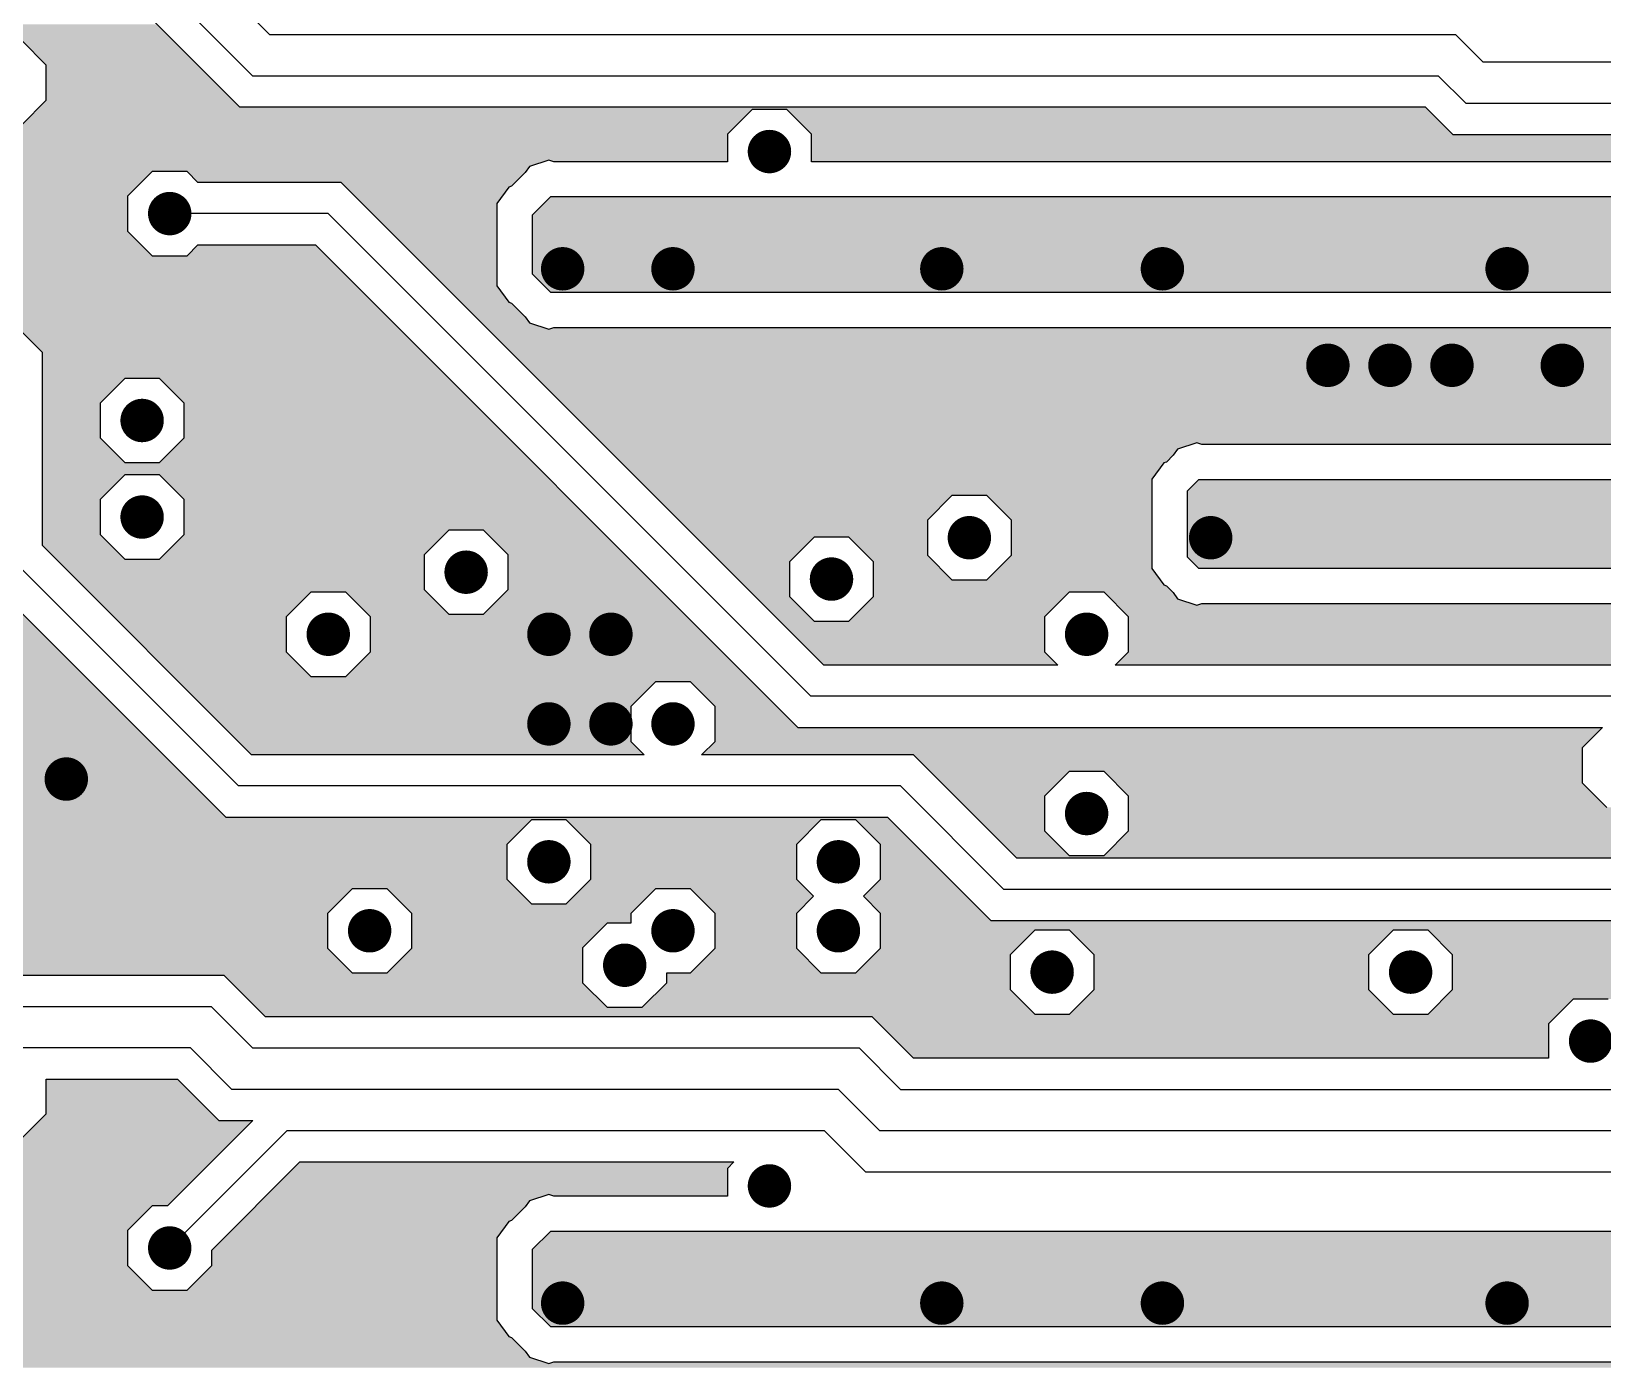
# Model space of a CAD drawing. Extents: x 295 to 953, y 10 to 290.
# Drawn here: x 595.78 to 643.54, y 119.98 to 160.53 of the extents above; entities that cross this region are included whole.
import ezdxf

# ---------------------------------------------------------------- set-up
doc = ezdxf.new("R2010")
doc.units = 0
doc.header["$LTSCALE"] = 5
doc.header["$MEASUREMENT"] = 0
doc.layers.get('0').update_dxf_attribs({"linetype": 'CONTINUOUS', "lineweight": 25})
doc.layers.add('L2-INT1_GBR', color=7, linetype='CONTINUOUS')

msp = doc.modelspace()

# ---------------------------------------------------------------- linework, layer by layer
at = {"const_width": 0.66}
for points in [[(617.885, 156.876, 1), (618.545, 156.876, 1)], [(599.655, 154.99, 1), (600.315, 154.99, 1)], [(611.599, 153.313, 1), (612.259, 153.313, 1)], [(614.952, 153.313, 1), (615.612, 153.313, 1)], [(623.124, 153.313, 1), (623.784, 153.313, 1)], [(629.83, 153.313, 1), (630.49, 153.313, 1)], [(640.307, 153.313, 1), (640.967, 153.313, 1)], [(634.859, 150.38, 1), (635.519, 150.38, 1)], [(636.745, 150.38, 1), (637.405, 150.38, 1)], [(638.631, 150.38, 1), (639.291, 150.38, 1)], [(641.984, 150.38, 1), (642.644, 150.38, 1)], [(598.816, 148.703, 1), (599.476, 148.703, 1)], [(598.816, 145.769, 1), (599.476, 145.769, 1)], [(623.962, 145.141, 1), (624.622, 145.141, 1)], [(631.297, 145.141, 1), (631.957, 145.141, 1)], [(608.665, 144.093, 1), (609.325, 144.093, 1)], [(619.771, 143.884, 1), (620.431, 143.884, 1)], [(604.474, 142.207, 1), (605.134, 142.207, 1)], [(611.18, 142.207, 1), (611.84, 142.207, 1)], [(613.066, 142.207, 1), (613.726, 142.207, 1)], [(627.525, 142.207, 1), (628.185, 142.207, 1)], [(611.18, 139.483, 1), (611.84, 139.483, 1)], [(613.066, 139.483, 1), (613.726, 139.483, 1)], [(614.952, 139.483, 1), (615.612, 139.483, 1)], [(596.511, 137.807, 1), (597.171, 137.807, 1)], [(627.525, 136.759, 1), (628.185, 136.759, 1)], [(611.18, 135.292, 1), (611.84, 135.292, 1)], [(619.981, 135.292, 1), (620.641, 135.292, 1)], [(605.732, 133.196, 1), (606.392, 133.196, 1)], [(614.952, 133.196, 1), (615.612, 133.196, 1)], [(619.981, 133.196, 1), (620.641, 133.196, 1)], [(613.485, 132.149, 1), (614.145, 132.149, 1)], [(626.477, 131.939, 1), (627.137, 131.939, 1)], [(637.374, 131.939, 1), (638.034, 131.939, 1)], [(642.845, 129.844, 1), (643.505, 129.844, 1)], [(617.885, 125.443, 1), (618.545, 125.443, 1)], [(599.655, 123.557, 1), (600.315, 123.557, 1)], [(611.599, 121.881, 1), (612.259, 121.881, 1)], [(623.124, 121.881, 1), (623.784, 121.881, 1)], [(629.83, 121.881, 1), (630.49, 121.881, 1)], [(640.307, 121.881, 1), (640.967, 121.881, 1)]]:
    msp.add_lwpolyline(points, format="xyb", close=True, dxfattribs=at)
at = {"layer": 'L2-INT1_GBR'}
for p, q in [((603.022, 160.438), (599.879, 163.581)), ((602.499, 159.181), (599.356, 162.324)), ((598.963, 161.375), (602.107, 158.232)), ((596.234, 159.501), (595.485, 160.25)), ((603.022, 160.438), (639.065, 160.438)), ((639.903, 159.6), (639.065, 160.438)), ((639.903, 159.6), (646.82, 159.6)), ((596.234, 158.441), (596.234, 159.501)), ((602.499, 159.181), (638.542, 159.181)), ((639.38, 158.343), (638.542, 159.181)), ((595.485, 157.692), (596.234, 158.441)), ((602.107, 158.232), (638.149, 158.232)), ((617.686, 158.154), (616.937, 157.405)), ((618.745, 158.154), (617.686, 158.154)), ((619.494, 157.405), (618.745, 158.154)), ((638.149, 158.232), (638.987, 157.394)), ((639.38, 158.343), (647.343, 158.343)), ((616.937, 157.405), (616.937, 156.567)), ((619.494, 156.567), (619.494, 157.405)), ((638.987, 157.394), (647.736, 157.394)), ((599.455, 156.268), (598.706, 155.519)), ((600.514, 156.268), (599.455, 156.268)), ((600.844, 155.938), (600.514, 156.268)), ((610.787, 156.237), (610.371, 155.821)), ((610.924, 156.425), (610.787, 156.237)), ((611.51, 156.617), (610.924, 156.425)), ((611.66, 156.567), (611.51, 156.617)), ((616.937, 156.567), (611.66, 156.567)), ((648.579, 156.567), (619.494, 156.567)), ((605.197, 155.938), (600.844, 155.938)), ((619.865, 141.27), (605.197, 155.938)), ((610.295, 155.797), (609.932, 155.298)), ((610.371, 155.821), (610.295, 155.797)), ((598.706, 155.519), (598.706, 154.46)), ((609.932, 155.298), (609.932, 152.795)), ((611.561, 155.495), (611.005, 154.939)), ((651.376, 155.495), (611.561, 155.495)), ((604.804, 154.99), (599.985, 154.99)), ((604.804, 154.99), (619.473, 140.321)), ((611.005, 154.939), (611.005, 153.155)), ((598.706, 154.46), (599.455, 153.711)), ((600.514, 153.711), (600.844, 154.041)), ((600.844, 154.041), (604.412, 154.041)), ((604.412, 154.041), (619.08, 139.372)), ((596.114, 150.772), (593.253, 153.633)), ((599.455, 153.711), (600.514, 153.711)), ((611.005, 153.155), (611.561, 152.599)), ((609.932, 152.795), (610.295, 152.297)), ((611.561, 152.599), (654.626, 152.599)), ((610.295, 152.297), (610.371, 152.272)), ((610.371, 152.272), (610.787, 151.856)), ((610.787, 151.856), (610.924, 151.668)), ((610.924, 151.668), (611.51, 151.477)), ((611.51, 151.477), (611.66, 151.526)), ((611.66, 151.526), (654.527, 151.526)), ((596.114, 144.905), (596.114, 150.772)), ((598.617, 149.982), (597.868, 149.233)), ((599.676, 149.982), (598.617, 149.982)), ((600.425, 149.233), (599.676, 149.982)), ((597.868, 149.233), (597.868, 148.174)), ((600.425, 148.174), (600.425, 149.233)), ((597.868, 148.174), (598.617, 147.424)), ((599.676, 147.424), (600.425, 148.174)), ((630.485, 147.646), (630.279, 147.439)), ((630.622, 147.834), (630.485, 147.646)), ((631.208, 148.025), (630.622, 147.834)), ((631.358, 147.976), (631.208, 148.025)), ((659.111, 147.976), (631.358, 147.976)), ((598.617, 147.424), (599.676, 147.424)), ((630.203, 147.415), (629.84, 146.916)), ((630.279, 147.439), (630.203, 147.415)), ((598.617, 147.048), (597.868, 146.299)), ((599.676, 147.048), (598.617, 147.048)), ((600.425, 146.299), (599.676, 147.048)), ((629.84, 146.916), (629.84, 144.204)), ((631.259, 146.903), (630.912, 146.557)), ((659.548, 146.903), (631.259, 146.903)), ((597.868, 146.299), (597.868, 145.24)), ((600.425, 145.24), (600.425, 146.299)), ((623.763, 146.42), (623.014, 145.67)), ((624.822, 146.42), (623.763, 146.42)), ((625.571, 145.67), (624.822, 146.42)), ((630.912, 146.557), (630.912, 144.563)), ((623.014, 145.67), (623.014, 144.611)), ((625.571, 144.611), (625.571, 145.67)), ((597.868, 145.24), (598.617, 144.491)), ((599.676, 144.491), (600.425, 145.24)), ((608.466, 145.372), (607.717, 144.623)), ((609.525, 145.372), (608.466, 145.372)), ((610.274, 144.623), (609.525, 145.372)), ((602.473, 138.546), (596.114, 144.905)), ((619.572, 145.162), (618.823, 144.413)), ((620.631, 145.162), (619.572, 145.162)), ((621.38, 144.413), (620.631, 145.162)), ((595.165, 144.512), (602.08, 137.597)), ((598.617, 144.491), (599.676, 144.491)), ((607.717, 144.623), (607.717, 143.563)), ((610.274, 143.563), (610.274, 144.623)), ((618.823, 144.413), (618.823, 143.354)), ((621.38, 143.354), (621.38, 144.413)), ((623.014, 144.611), (623.763, 143.862)), ((624.822, 143.862), (625.571, 144.611)), ((630.912, 144.563), (631.259, 144.217)), ((594.216, 144.119), (601.687, 136.648)), ((623.763, 143.862), (624.822, 143.862)), ((629.84, 144.204), (630.203, 143.705)), ((631.259, 144.217), (662.17, 144.217)), ((604.275, 143.486), (603.526, 142.737)), ((605.334, 143.486), (604.275, 143.486)), ((606.083, 142.737), (605.334, 143.486)), ((607.717, 143.563), (608.466, 142.814)), ((609.525, 142.814), (610.274, 143.563)), ((618.823, 143.354), (619.572, 142.605)), ((620.631, 142.605), (621.38, 143.354)), ((627.325, 143.486), (626.576, 142.737)), ((628.384, 143.486), (627.325, 143.486)), ((629.133, 142.737), (628.384, 143.486)), ((630.203, 143.705), (630.279, 143.681)), ((630.279, 143.681), (630.485, 143.474)), ((630.485, 143.474), (630.622, 143.286)), ((630.622, 143.286), (631.208, 143.095)), ((608.466, 142.814), (609.525, 142.814)), ((631.208, 143.095), (631.358, 143.144)), ((631.358, 143.144), (662.071, 143.144)), ((603.526, 142.737), (603.526, 141.677)), ((606.083, 141.677), (606.083, 142.737)), ((619.572, 142.605), (620.631, 142.605)), ((626.576, 142.737), (626.576, 141.677)), ((629.133, 141.677), (629.133, 142.737)), ((603.526, 141.677), (604.275, 140.928)), ((605.334, 140.928), (606.083, 141.677)), ((626.576, 141.677), (626.984, 141.27)), ((628.726, 141.27), (629.133, 141.677)), ((604.275, 140.928), (605.334, 140.928)), ((626.984, 141.27), (619.865, 141.27)), ((649.412, 141.27), (628.726, 141.27)), ((614.752, 140.762), (614.003, 140.013)), ((615.811, 140.762), (614.752, 140.762)), ((616.56, 140.013), (615.811, 140.762)), ((614.003, 140.013), (614.003, 138.953)), ((616.56, 138.953), (616.56, 140.013)), ((649.019, 140.321), (619.473, 140.321)), ((619.08, 139.372), (643.538, 139.372)), ((643.538, 139.372), (642.921, 138.755)), ((614.411, 138.546), (602.473, 138.546)), ((614.003, 138.953), (614.411, 138.546)), ((616.153, 138.546), (616.56, 138.953)), ((622.59, 138.546), (616.153, 138.546)), ((625.733, 135.403), (622.59, 138.546)), ((642.921, 138.755), (642.921, 137.696)), ((627.325, 138.038), (626.576, 137.288)), ((628.384, 138.038), (627.325, 138.038)), ((629.133, 137.288), (628.384, 138.038)), ((622.197, 137.597), (602.08, 137.597)), ((622.197, 137.597), (625.34, 134.454)), ((642.921, 137.696), (643.67, 136.947)), ((626.576, 137.288), (626.576, 136.229)), ((629.133, 136.229), (629.133, 137.288)), ((601.687, 136.648), (621.804, 136.648)), ((621.804, 136.648), (624.947, 133.505)), ((610.98, 136.571), (610.231, 135.822)), ((612.04, 136.571), (610.98, 136.571)), ((612.789, 135.822), (612.04, 136.571)), ((619.781, 136.571), (619.032, 135.822)), ((620.841, 136.571), (619.781, 136.571)), ((621.59, 135.822), (620.841, 136.571)), ((626.576, 136.229), (627.325, 135.48)), ((628.384, 135.48), (629.133, 136.229)), ((610.231, 135.822), (610.231, 134.762)), ((612.789, 134.762), (612.789, 135.822)), ((619.032, 135.822), (619.032, 134.762)), ((621.59, 134.762), (621.59, 135.822)), ((649.202, 135.403), (625.733, 135.403)), ((627.325, 135.48), (628.384, 135.48)), ((610.231, 134.762), (610.98, 134.013)), ((612.04, 134.013), (612.789, 134.762)), ((619.032, 134.762), (619.55, 134.244)), ((621.072, 134.244), (621.59, 134.762)), ((605.532, 134.475), (604.783, 133.726)), ((606.591, 134.475), (605.532, 134.475)), ((607.34, 133.726), (606.591, 134.475)), ((614.752, 134.475), (614.003, 133.726)), ((615.811, 134.475), (614.752, 134.475)), ((616.56, 133.726), (615.811, 134.475)), ((619.55, 134.244), (619.032, 133.726)), ((621.59, 133.726), (621.072, 134.244)), ((648.81, 134.454), (625.34, 134.454)), ((604.783, 133.726), (604.783, 132.667)), ((607.34, 132.667), (607.34, 133.726)), ((610.98, 134.013), (612.04, 134.013)), ((614.003, 133.726), (614.003, 133.427)), ((616.56, 132.667), (616.56, 133.726)), ((619.032, 133.726), (619.032, 132.667)), ((621.59, 132.667), (621.59, 133.726)), ((613.285, 133.427), (612.536, 132.678)), ((614.003, 133.427), (613.285, 133.427)), ((624.947, 133.505), (648.417, 133.505)), ((626.277, 133.218), (625.528, 132.469)), ((627.337, 133.218), (626.277, 133.218)), ((628.086, 132.469), (627.337, 133.218)), ((637.174, 133.218), (636.425, 132.469)), ((638.233, 133.218), (637.174, 133.218)), ((638.982, 132.469), (638.233, 133.218)), ((604.783, 132.667), (605.532, 131.918)), ((606.591, 131.918), (607.34, 132.667)), ((612.536, 132.678), (612.536, 131.619)), ((615.811, 131.918), (616.56, 132.667)), ((619.032, 132.667), (619.781, 131.918)), ((620.841, 131.918), (621.59, 132.667)), ((625.528, 132.469), (625.528, 131.41)), ((628.086, 131.41), (628.086, 132.469)), ((636.425, 132.469), (636.425, 131.41)), ((638.982, 131.41), (638.982, 132.469)), ((601.635, 131.84), (593.462, 131.84)), ((602.892, 130.583), (601.635, 131.84)), ((605.532, 131.918), (606.591, 131.918)), ((615.094, 131.918), (615.811, 131.918)), ((615.094, 131.619), (615.094, 131.918)), ((619.781, 131.918), (620.841, 131.918)), ((612.536, 131.619), (613.285, 130.87)), ((614.345, 130.87), (615.094, 131.619)), ((625.528, 131.41), (626.277, 130.66)), ((627.337, 130.66), (628.086, 131.41)), ((636.425, 131.41), (637.174, 130.66)), ((638.233, 130.66), (638.982, 131.41)), ((593.069, 130.891), (601.242, 130.891)), ((602.499, 129.634), (601.242, 130.891)), ((613.285, 130.87), (614.345, 130.87)), ((642.645, 131.122), (641.896, 130.373)), ((643.705, 131.122), (642.645, 131.122)), ((621.332, 130.583), (602.892, 130.583)), ((622.59, 129.326), (621.332, 130.583)), ((626.277, 130.66), (627.337, 130.66)), ((637.174, 130.66), (638.233, 130.66)), ((641.896, 130.373), (641.896, 129.326)), ((600.613, 129.634), (585.626, 129.634)), ((600.613, 129.634), (601.871, 128.377)), ((602.499, 129.634), (620.94, 129.634)), ((622.197, 128.377), (620.94, 129.634)), ((641.896, 129.326), (622.59, 129.326)), ((596.234, 128.685), (600.221, 128.685)), ((596.234, 127.638), (596.234, 128.685)), ((600.221, 128.685), (601.478, 127.428)), ((620.311, 128.377), (601.871, 128.377)), ((620.311, 128.377), (621.568, 127.12)), ((622.197, 128.377), (650.329, 128.377)), ((595.485, 126.889), (596.234, 127.638)), ((602.514, 127.428), (599.922, 124.836)), ((599.985, 123.557), (603.547, 127.12)), ((601.478, 127.428), (602.514, 127.428)), ((619.892, 127.12), (603.547, 127.12)), ((619.892, 127.12), (621.149, 125.862)), ((650.722, 127.12), (621.568, 127.12)), ((601.263, 123.495), (603.94, 126.171)), ((603.94, 126.171), (617.135, 126.171)), ((617.135, 126.171), (616.937, 125.973)), ((616.937, 125.973), (616.937, 125.135)), ((651.115, 125.862), (621.149, 125.862)), ((611.51, 125.184), (610.924, 124.993)), ((611.66, 125.135), (611.51, 125.184)), ((616.937, 125.135), (611.66, 125.135)), ((599.455, 124.836), (598.706, 124.087)), ((599.922, 124.836), (599.455, 124.836)), ((610.787, 124.805), (610.371, 124.389)), ((610.924, 124.993), (610.787, 124.805)), ((610.295, 124.364), (609.932, 123.866)), ((610.371, 124.389), (610.295, 124.364)), ((598.706, 124.087), (598.706, 123.028)), ((609.932, 123.866), (609.932, 121.363)), ((611.561, 124.062), (611.005, 123.506)), ((651.376, 124.062), (611.561, 124.062)), ((601.263, 123.028), (601.263, 123.495)), ((611.005, 123.506), (611.005, 121.722)), ((598.706, 123.028), (599.455, 122.278)), ((600.514, 122.278), (601.263, 123.028)), ((599.455, 122.278), (600.514, 122.278)), ((609.932, 121.363), (610.295, 120.864)), ((611.005, 121.722), (611.561, 121.166)), ((610.295, 120.864), (610.371, 120.84)), ((610.371, 120.84), (610.787, 120.424)), ((611.561, 121.166), (654.626, 121.166)), ((610.787, 120.424), (610.924, 120.236)), ((610.924, 120.236), (611.51, 120.044)), ((611.51, 120.044), (611.66, 120.094)), ((611.66, 120.094), (654.527, 120.094))]:
    msp.add_line(p, q, dxfattribs=at)
for points in [[(550.14, 160.334), (550.552, 160.747), (600.004, 160.334), (599.592, 160.747)], [(550.224, 160.25), (550.14, 160.334), (600.089, 160.25), (600.004, 160.334)], [(596.234, 159.501), (595.485, 160.25), (600.838, 159.501), (600.089, 160.25)], [(596.234, 158.441), (596.234, 159.501), (601.897, 158.441), (600.838, 159.501)], [(595.485, 157.692), (595.947, 158.154), (617.224, 157.692), (617.686, 158.154)], [(595.947, 158.154), (596.025, 158.232), (638.227, 158.154), (638.149, 158.232)], [(595.947, 158.154), (595.947, 158.154), (617.686, 158.154), (618.745, 158.154)], [(596.025, 158.232), (596.234, 158.441), (602.107, 158.232), (601.897, 158.441)], [(596.025, 158.232), (596.025, 158.232), (638.149, 158.232), (602.107, 158.232)], [(619.494, 157.405), (618.745, 158.154), (638.976, 157.405), (638.227, 158.154)], [(590.995, 157.405), (590.708, 157.692), (616.937, 157.405), (617.224, 157.692)], [(591.205, 157.196), (590.995, 157.405), (616.937, 157.196), (616.937, 157.405)], [(591.205, 156.617), (591.205, 157.196), (616.937, 156.617), (616.937, 157.196)], [(619.494, 157.394), (619.494, 157.405), (638.987, 157.394), (638.976, 157.405)], [(619.494, 156.567), (619.494, 157.394), (648.579, 156.567), (648.579, 157.394)], [(591.205, 156.425), (591.205, 156.617), (610.924, 156.425), (611.51, 156.617)], [(591.205, 156.268), (591.205, 156.425), (610.81, 156.268), (610.924, 156.425)], [(591.205, 156.136), (591.205, 156.268), (599.323, 156.136), (599.455, 156.268)], [(591.205, 156.268), (591.205, 156.268), (599.455, 156.268), (600.514, 156.268)], [(600.546, 156.237), (600.514, 156.268), (610.787, 156.237), (610.81, 156.268)], [(600.844, 155.938), (600.546, 156.237), (610.489, 155.938), (610.787, 156.237)], [(611.66, 156.567), (611.51, 156.617), (616.937, 156.567), (616.937, 156.617)], [(590.588, 155.519), (591.205, 156.136), (598.706, 155.519), (599.323, 156.136)], [(605.314, 155.821), (605.197, 155.938), (610.371, 155.821), (610.489, 155.938)], [(605.339, 155.797), (605.314, 155.821), (610.295, 155.797), (610.371, 155.821)], [(605.837, 155.298), (605.339, 155.797), (609.932, 155.298), (610.295, 155.797)], [(528.426, 154.46), (529.32, 155.354), (598.706, 154.46), (598.706, 155.354)], [(529.32, 155.354), (529.32, 155.387), (598.706, 155.354), (598.706, 155.387)], [(590.456, 155.387), (590.588, 155.519), (598.706, 155.387), (598.706, 155.519)], [(608.34, 152.795), (605.837, 155.298), (609.932, 152.795), (609.932, 155.298)], [(611.005, 154.939), (611.561, 155.495), (655.182, 154.939), (655.182, 155.495)], [(611.005, 153.155), (611.005, 154.939), (655.182, 153.155), (655.182, 154.939)], [(525.129, 153.749), (524.611, 154.267), (599.417, 153.749), (598.899, 154.267)], [(528.233, 154.267), (528.426, 154.46), (598.899, 154.267), (598.706, 154.46)], [(600.514, 153.711), (600.844, 154.041), (604.742, 153.711), (604.412, 154.041)], [(600.844, 154.041), (600.844, 154.041), (604.412, 154.041), (600.844, 154.041)], [(525.129, 153.711), (525.129, 153.749), (599.455, 153.711), (599.417, 153.749)], [(525.129, 153.633), (525.129, 153.711), (604.819, 153.633), (604.742, 153.711)], [(525.129, 153.711), (525.129, 153.711), (599.676, 153.711), (599.455, 153.711)], [(593.767, 153.119), (593.253, 153.633), (605.334, 153.119), (604.819, 153.633)], [(596.114, 150.772), (593.767, 153.119), (607.68, 150.772), (605.334, 153.119)], [(611.561, 152.599), (611.005, 153.155), (654.626, 152.599), (655.182, 153.155)], [(608.839, 152.297), (608.34, 152.795), (610.295, 152.297), (609.932, 152.795)], [(608.863, 152.272), (608.839, 152.297), (610.371, 152.272), (610.295, 152.297)], [(609.279, 151.856), (608.863, 152.272), (610.787, 151.856), (610.371, 152.272)], [(609.467, 151.668), (609.279, 151.856), (610.924, 151.668), (610.787, 151.856)], [(609.659, 151.477), (609.467, 151.668), (611.51, 151.477), (610.924, 151.668)], [(613.11, 148.025), (609.659, 151.477), (659.161, 148.025), (662.702, 151.477)], [(611.51, 151.477), (611.66, 151.526), (654.677, 151.477), (654.527, 151.526)], [(611.66, 151.526), (611.66, 151.526), (620.631, 151.526), (611.66, 151.526)], [(596.114, 149.982), (596.114, 150.772), (608.471, 149.982), (607.68, 150.772)], [(596.114, 149.233), (596.114, 149.982), (597.868, 149.233), (598.617, 149.982)], [(596.114, 149.982), (596.114, 149.982), (598.617, 149.982), (599.676, 149.982)], [(600.425, 149.233), (599.676, 149.982), (609.22, 149.233), (608.471, 149.982)], [(596.114, 148.174), (596.114, 149.233), (597.868, 148.174), (597.868, 149.233)], [(600.425, 148.928), (600.425, 149.233), (609.525, 148.928), (609.22, 149.233)], [(600.425, 148.174), (600.425, 148.928), (610.279, 148.174), (609.525, 148.928)], [(596.114, 147.424), (596.114, 148.174), (598.617, 147.424), (597.868, 148.174)], [(599.676, 147.424), (600.425, 148.174), (611.028, 147.424), (610.279, 148.174)], [(613.302, 147.834), (613.11, 148.025), (630.622, 147.834), (631.208, 148.025)], [(613.49, 147.646), (613.302, 147.834), (630.485, 147.646), (630.622, 147.834)], [(613.696, 147.439), (613.49, 147.646), (630.279, 147.439), (630.485, 147.646)], [(631.358, 147.976), (631.208, 148.025), (659.111, 147.976), (659.161, 148.025)], [(596.114, 147.048), (596.114, 147.424), (611.404, 147.048), (611.028, 147.424)], [(596.114, 147.424), (596.114, 147.424), (599.676, 147.424), (598.617, 147.424)], [(613.721, 147.415), (613.696, 147.439), (630.203, 147.415), (630.279, 147.439)], [(614.219, 146.916), (613.721, 147.415), (629.84, 146.916), (630.203, 147.415)], [(596.114, 146.299), (596.114, 147.048), (597.868, 146.299), (598.617, 147.048)], [(596.114, 147.048), (596.114, 147.048), (598.617, 147.048), (599.676, 147.048)], [(600.425, 146.299), (599.676, 147.048), (612.153, 146.299), (611.404, 147.048)], [(614.716, 146.42), (614.219, 146.916), (629.84, 146.42), (629.84, 146.916)], [(630.912, 146.557), (631.259, 146.903), (664.51, 146.557), (664.856, 146.903)], [(596.114, 145.24), (596.114, 146.299), (597.868, 145.24), (597.868, 146.299)], [(600.425, 145.372), (600.425, 146.299), (613.081, 145.372), (612.153, 146.299)], [(615.465, 145.67), (614.716, 146.42), (623.014, 145.67), (623.763, 146.42)], [(614.716, 146.42), (614.716, 146.42), (623.763, 146.42), (624.822, 146.42)], [(625.571, 145.67), (624.822, 146.42), (629.84, 145.67), (629.84, 146.42)], [(630.912, 144.563), (630.912, 146.557), (662.516, 144.563), (664.51, 146.557)], [(615.973, 145.162), (615.465, 145.67), (623.014, 145.162), (623.014, 145.67)], [(625.571, 144.611), (625.571, 145.67), (629.84, 144.611), (629.84, 145.67)], [(596.114, 144.905), (596.114, 145.24), (598.203, 144.905), (597.868, 145.24)], [(599.808, 144.623), (600.425, 145.24), (607.717, 144.623), (608.334, 145.24)], [(600.425, 145.24), (600.425, 145.372), (608.334, 145.24), (608.466, 145.372)], [(600.425, 145.372), (600.425, 145.372), (608.466, 145.372), (609.525, 145.372)], [(610.274, 144.623), (609.525, 145.372), (613.83, 144.623), (613.081, 145.372)], [(596.528, 144.491), (596.114, 144.905), (598.617, 144.491), (598.203, 144.905)], [(616.722, 144.413), (615.973, 145.162), (618.823, 144.413), (619.572, 145.162)], [(615.973, 145.162), (615.973, 145.162), (619.572, 145.162), (620.631, 145.162)], [(621.182, 144.611), (620.631, 145.162), (623.014, 144.611), (623.014, 145.162)], [(597.455, 143.563), (596.528, 144.491), (607.717, 143.563), (607.717, 144.491)], [(599.676, 144.491), (599.808, 144.623), (607.717, 144.491), (607.717, 144.623)], [(610.274, 143.563), (610.274, 144.623), (614.889, 143.563), (613.83, 144.623)], [(617.782, 143.354), (616.722, 144.413), (618.823, 143.354), (618.823, 144.413)], [(621.38, 144.413), (621.182, 144.611), (623.212, 144.413), (623.014, 144.611)], [(621.38, 143.862), (621.38, 144.413), (623.763, 143.862), (623.212, 144.413)], [(625.164, 144.204), (625.571, 144.611), (629.84, 144.204), (629.84, 144.611)], [(631.259, 144.217), (630.912, 144.563), (662.17, 144.217), (662.516, 144.563)], [(621.38, 143.705), (621.38, 143.862), (630.203, 143.705), (630.089, 143.862)], [(624.822, 143.862), (625.164, 144.204), (630.089, 143.862), (629.84, 144.204)], [(592.881, 142.306), (592.881, 143.365), (596.03, 142.306), (594.97, 143.365)], [(597.533, 143.486), (597.455, 143.563), (607.794, 143.486), (607.717, 143.563)], [(598.282, 142.737), (597.533, 143.486), (603.526, 142.737), (604.275, 143.486)], [(597.533, 143.486), (597.533, 143.486), (604.275, 143.486), (605.334, 143.486)], [(606.005, 142.814), (605.334, 143.486), (608.466, 142.814), (607.794, 143.486)], [(609.525, 142.814), (610.274, 143.563), (615.638, 142.814), (614.889, 143.563)], [(618.531, 142.605), (617.782, 143.354), (619.572, 142.605), (618.823, 143.354)], [(620.763, 142.737), (621.38, 143.354), (626.576, 142.737), (627.193, 143.354)], [(621.38, 143.681), (621.38, 143.705), (630.279, 143.681), (630.203, 143.705)], [(621.38, 143.486), (621.38, 143.681), (630.473, 143.486), (630.279, 143.681)], [(621.38, 143.354), (621.38, 143.486), (627.193, 143.354), (627.325, 143.486)], [(621.38, 143.486), (621.38, 143.486), (627.325, 143.486), (628.384, 143.486)], [(628.396, 143.474), (628.384, 143.486), (630.485, 143.474), (630.473, 143.486)], [(628.584, 143.286), (628.396, 143.474), (630.622, 143.286), (630.485, 143.474)], [(628.775, 143.095), (628.584, 143.286), (631.208, 143.095), (630.622, 143.286)], [(606.083, 142.737), (606.005, 142.814), (615.716, 142.737), (615.638, 142.814)], [(628.804, 143.067), (628.775, 143.095), (674.941, 143.067), (674.969, 143.095)], [(629.133, 142.737), (628.804, 143.067), (667.648, 142.737), (667.978, 143.067)], [(628.804, 143.067), (628.804, 143.067), (667.978, 143.067), (669.037, 143.067)], [(631.208, 143.095), (631.358, 143.144), (662.221, 143.095), (662.071, 143.144)], [(631.358, 143.144), (631.358, 143.144), (662.071, 143.144), (631.358, 143.144)], [(599.341, 141.677), (598.282, 142.737), (603.526, 141.677), (603.526, 142.737)], [(606.083, 141.677), (606.083, 142.737), (616.775, 141.677), (615.716, 142.737)], [(619.458, 141.677), (618.531, 142.605), (626.576, 141.677), (626.576, 142.605)], [(620.631, 142.605), (620.763, 142.737), (626.576, 142.605), (626.576, 142.737)], [(629.133, 142.318), (629.133, 142.737), (667.229, 142.318), (667.648, 142.737)], [(629.133, 141.677), (629.133, 142.318), (667.229, 141.677), (667.229, 142.318)], [(592.132, 141.557), (592.881, 142.306), (596.779, 141.557), (596.03, 142.306)], [(585.496, 141.09), (585.029, 141.557), (597.246, 141.09), (596.779, 141.557)], [(600.09, 140.928), (599.341, 141.677), (604.275, 140.928), (603.526, 141.677)], [(605.334, 140.928), (606.083, 141.677), (617.524, 140.928), (616.775, 141.677)], [(619.865, 141.27), (619.458, 141.677), (626.983, 141.27), (626.576, 141.677)], [(628.726, 141.27), (629.133, 141.677), (667.229, 141.27), (667.229, 141.677)], [(585.496, 139.806), (585.496, 141.09), (598.529, 139.806), (597.246, 141.09)], [(600.257, 140.762), (600.09, 140.928), (617.691, 140.762), (617.524, 140.928)], [(601.006, 140.013), (600.257, 140.762), (614.003, 140.013), (614.752, 140.762)], [(600.257, 140.762), (600.257, 140.762), (614.752, 140.762), (615.811, 140.762)], [(616.56, 140.013), (615.811, 140.762), (618.44, 140.013), (617.691, 140.762)], [(602.065, 138.953), (601.006, 140.013), (614.003, 138.953), (614.003, 140.013)], [(616.56, 139.372), (616.56, 140.013), (619.08, 139.372), (618.44, 140.013)], [(588.654, 136.648), (585.496, 139.806), (601.687, 136.648), (598.529, 139.806)], [(616.56, 138.953), (616.56, 139.372), (643.119, 138.953), (643.538, 139.372)], [(616.56, 139.372), (616.56, 139.372), (643.538, 139.372), (628.384, 139.372)], [(616.56, 139.372), (616.56, 139.372), (628.384, 139.372), (619.08, 139.372)], [(602.473, 138.546), (602.065, 138.953), (614.41, 138.546), (614.003, 138.953)], [(616.153, 138.546), (616.362, 138.755), (642.921, 138.546), (642.921, 138.755)], [(616.362, 138.755), (616.56, 138.953), (642.921, 138.755), (643.119, 138.953)], [(623.098, 138.038), (622.59, 138.546), (642.921, 138.038), (642.921, 138.546)], [(623.847, 137.288), (623.098, 138.038), (626.576, 137.288), (627.325, 138.038)], [(623.098, 138.038), (623.098, 138.038), (627.325, 138.038), (628.384, 138.038)], [(628.726, 137.696), (628.384, 138.038), (642.921, 137.696), (642.921, 138.038)], [(629.133, 137.288), (628.726, 137.696), (643.328, 137.288), (642.921, 137.696)], [(624.906, 136.229), (623.847, 137.288), (626.576, 136.229), (626.576, 137.288)], [(629.133, 136.947), (629.133, 137.288), (643.67, 136.947), (643.328, 137.288)], [(588.732, 136.571), (588.654, 136.648), (621.882, 136.571), (621.804, 136.648)], [(588.654, 136.648), (588.654, 136.648), (606.591, 136.648), (601.687, 136.648)], [(629.133, 136.229), (629.133, 136.947), (651.77, 136.229), (651.052, 136.947)], [(589.481, 135.822), (588.732, 136.571), (610.231, 135.822), (610.98, 136.571)], [(588.732, 136.571), (588.732, 136.571), (610.98, 136.571), (612.04, 136.571)], [(612.789, 135.822), (612.04, 136.571), (619.032, 135.822), (619.781, 136.571)], [(612.04, 136.571), (612.04, 136.571), (619.781, 136.571), (620.841, 136.571)], [(621.59, 135.822), (620.841, 136.571), (622.631, 135.822), (621.882, 136.571)], [(625.655, 135.48), (624.906, 136.229), (627.325, 135.48), (626.576, 136.229)], [(628.505, 135.601), (629.133, 136.229), (652.399, 135.601), (651.77, 136.229)], [(590.54, 134.762), (589.481, 135.822), (610.231, 134.762), (610.231, 135.822)], [(612.789, 134.762), (612.789, 135.822), (619.032, 134.762), (619.032, 135.822)], [(621.59, 134.762), (621.59, 135.822), (623.69, 134.762), (622.631, 135.822)], [(625.733, 135.403), (625.655, 135.48), (674.474, 135.403), (674.396, 135.48)], [(628.384, 135.48), (628.505, 135.601), (674.396, 135.48), (674.276, 135.601)], [(590.827, 134.475), (590.54, 134.762), (610.518, 134.475), (610.231, 134.762)], [(612.501, 134.475), (612.789, 134.762), (619.319, 134.475), (619.032, 134.762)], [(621.072, 134.244), (621.59, 134.762), (624.208, 134.244), (623.69, 134.762)], [(591.576, 133.726), (590.827, 134.475), (604.783, 133.726), (605.532, 134.475)], [(590.827, 134.475), (590.827, 134.475), (605.532, 134.475), (606.591, 134.475)], [(607.053, 134.013), (606.591, 134.475), (610.98, 134.013), (610.518, 134.475)], [(612.04, 134.013), (612.501, 134.475), (614.29, 134.013), (614.752, 134.475)], [(612.501, 134.475), (612.501, 134.475), (614.752, 134.475), (615.811, 134.475)], [(616.042, 134.244), (615.811, 134.475), (619.55, 134.244), (619.319, 134.475)], [(616.56, 133.726), (616.042, 134.244), (619.032, 133.726), (619.55, 134.244)], [(621.59, 133.726), (621.072, 134.244), (624.726, 133.726), (624.208, 134.244)], [(592.636, 132.667), (591.576, 133.726), (604.783, 132.667), (604.783, 133.726)], [(607.34, 133.726), (607.053, 134.013), (614.003, 133.726), (614.29, 134.013)], [(607.34, 133.427), (607.34, 133.726), (614.003, 133.427), (614.003, 133.726)], [(616.56, 132.667), (616.56, 133.726), (619.032, 132.667), (619.032, 133.726)], [(621.59, 133.505), (621.59, 133.726), (624.947, 133.505), (624.726, 133.726)], [(607.34, 133.427), (607.34, 133.427), (613.285, 133.427), (614.003, 133.427)], [(607.34, 132.678), (607.34, 133.427), (612.536, 132.678), (613.285, 133.427)], [(621.59, 133.218), (621.59, 133.505), (648.704, 133.218), (648.417, 133.505)], [(621.59, 133.505), (621.59, 133.505), (627.337, 133.505), (624.947, 133.505)], [(621.59, 132.667), (621.59, 133.218), (625.726, 132.667), (626.277, 133.218)], [(621.59, 133.218), (621.59, 133.218), (626.277, 133.218), (627.337, 133.218)], [(628.086, 132.469), (627.337, 133.218), (636.425, 132.469), (637.174, 133.218)], [(627.337, 133.218), (627.337, 133.218), (637.174, 133.218), (638.233, 133.218)], [(638.982, 132.469), (638.233, 133.218), (649.453, 132.469), (648.704, 133.218)], [(593.385, 131.918), (592.636, 132.667), (605.532, 131.918), (604.783, 132.667)], [(606.591, 131.918), (607.34, 132.667), (612.536, 131.918), (612.536, 132.667)], [(607.34, 132.667), (607.34, 132.678), (612.536, 132.667), (612.536, 132.678)], [(615.811, 131.918), (616.56, 132.667), (619.781, 131.918), (619.032, 132.667)], [(620.841, 131.918), (621.392, 132.469), (625.528, 131.918), (625.528, 132.469)], [(621.392, 132.469), (621.59, 132.667), (625.528, 132.469), (625.726, 132.667)], [(628.086, 131.41), (628.086, 132.469), (636.425, 131.41), (636.425, 132.469)], [(638.982, 131.829), (638.982, 132.469), (650.093, 131.829), (649.453, 132.469)], [(593.462, 131.84), (593.385, 131.918), (612.536, 131.84), (612.536, 131.918)], [(601.856, 131.619), (601.635, 131.84), (612.536, 131.619), (612.536, 131.84)], [(615.094, 131.619), (615.094, 131.918), (625.528, 131.619), (625.528, 131.918)], [(638.982, 131.41), (638.982, 131.829), (693.878, 131.41), (694.297, 131.829)], [(602.605, 130.87), (601.856, 131.619), (613.285, 130.87), (612.536, 131.619)], [(614.345, 130.87), (614.884, 131.41), (626.068, 130.87), (625.528, 131.41)], [(614.884, 131.41), (615.094, 131.619), (625.528, 131.41), (625.528, 131.619)], [(627.337, 130.66), (628.086, 131.41), (637.174, 130.66), (636.425, 131.41)], [(638.695, 131.122), (638.982, 131.41), (693.591, 131.122), (693.878, 131.41)], [(602.814, 130.66), (602.605, 130.87), (626.277, 130.66), (626.068, 130.87)], [(638.233, 130.66), (638.695, 131.122), (642.183, 130.66), (642.645, 131.122)], [(638.695, 131.122), (638.695, 131.122), (642.645, 131.122), (643.705, 131.122)], [(602.892, 130.583), (602.814, 130.66), (642.106, 130.583), (642.183, 130.66)], [(621.542, 130.373), (621.332, 130.583), (641.896, 130.373), (642.106, 130.583)], [(622.59, 129.326), (621.542, 130.373), (641.896, 129.326), (641.896, 130.373)], [(596.234, 127.638), (596.234, 128.685), (601.268, 127.638), (600.221, 128.685)], [(596.234, 128.685), (596.234, 128.685), (600.221, 128.685), (596.234, 128.685)], [(596.025, 127.428), (596.234, 127.638), (601.478, 127.428), (601.268, 127.638)], [(595.485, 126.889), (596.025, 127.428), (601.975, 126.889), (602.514, 127.428)], [(596.025, 127.428), (596.025, 127.428), (602.514, 127.428), (601.478, 127.428)], [(571.596, 126.465), (571.596, 126.889), (601.55, 126.465), (601.975, 126.889)], [(573.015, 125.046), (571.596, 126.465), (600.131, 125.046), (601.55, 126.465)], [(603.742, 125.973), (603.94, 126.171), (616.937, 125.973), (617.135, 126.171)], [(603.94, 126.171), (603.94, 126.171), (617.135, 126.171), (609.525, 126.171)], [(603.94, 126.171), (603.94, 126.171), (605.334, 126.171), (603.94, 126.171)], [(602.953, 125.184), (603.742, 125.973), (616.937, 125.184), (616.937, 125.973)], [(602.762, 124.993), (602.953, 125.184), (610.924, 124.993), (611.51, 125.184)], [(611.66, 125.135), (611.51, 125.184), (616.937, 125.135), (616.937, 125.184)], [(580.397, 124.836), (580.188, 125.046), (599.922, 124.836), (600.131, 125.046)], [(589.529, 124.087), (588.779, 124.836), (598.706, 124.087), (599.455, 124.836)], [(588.779, 124.836), (588.779, 124.836), (599.455, 124.836), (599.922, 124.836)], [(602.158, 124.389), (602.573, 124.805), (610.371, 124.389), (610.787, 124.805)], [(602.573, 124.805), (602.762, 124.993), (610.787, 124.805), (610.924, 124.993)], [(601.635, 123.866), (602.133, 124.364), (609.932, 123.866), (610.295, 124.364)], [(602.133, 124.364), (602.158, 124.389), (610.295, 124.364), (610.371, 124.389)], [(589.529, 123.028), (589.529, 124.087), (598.706, 123.028), (598.706, 124.087)], [(601.263, 123.495), (601.635, 123.866), (609.932, 123.495), (609.932, 123.866)], [(611.005, 123.506), (611.561, 124.062), (655.182, 123.506), (655.182, 124.062)], [(601.263, 123.028), (601.263, 123.495), (609.932, 123.028), (609.932, 123.495)], [(611.005, 121.722), (611.005, 123.506), (655.182, 121.722), (655.182, 123.506)], [(588.779, 122.278), (589.529, 123.028), (599.455, 122.278), (598.706, 123.028)], [(600.514, 122.278), (601.263, 123.028), (609.932, 122.278), (609.932, 123.028)], [(576.698, 121.363), (575.782, 122.278), (609.932, 121.363), (609.932, 122.278)], [(575.782, 122.278), (575.782, 122.278), (599.676, 122.278), (599.455, 122.278)], [(577.196, 120.864), (576.698, 121.363), (610.295, 120.864), (609.932, 121.363)], [(611.561, 121.166), (611.005, 121.722), (654.626, 121.166), (655.182, 121.722)], [(577.221, 120.84), (577.196, 120.864), (610.371, 120.84), (610.295, 120.864)], [(577.637, 120.424), (577.221, 120.84), (610.787, 120.424), (610.371, 120.84)], [(577.825, 120.236), (577.637, 120.424), (610.924, 120.236), (610.787, 120.424)], [(578.017, 120.044), (577.825, 120.236), (611.51, 120.044), (610.924, 120.236)], [(578.139, 119.922), (578.017, 120.044), (674.68, 119.922), (674.686, 120.044)], [(611.51, 120.044), (611.66, 120.094), (654.677, 120.044), (654.527, 120.094)], [(611.66, 120.094), (611.66, 120.094), (612.04, 120.094), (611.66, 120.094)]]:
    msp.add_solid(points, dxfattribs=at)

doc.saveas('drawing.dxf')
